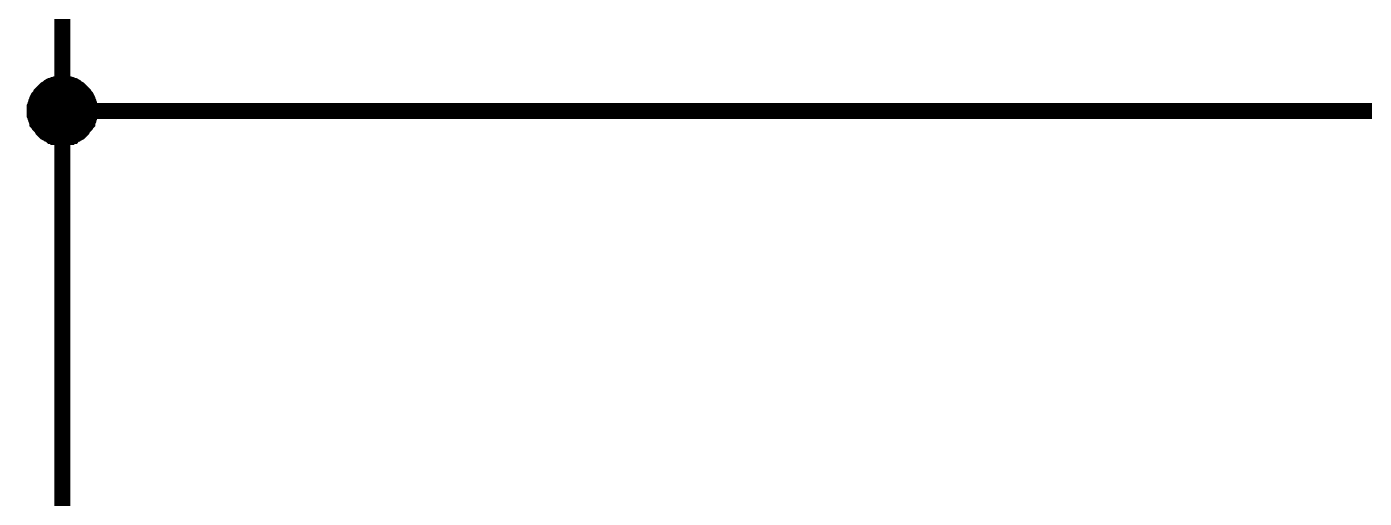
# Model space of a CAD drawing. Extents: x 260 to 1101, y 70 to 664.
# Drawn here: x 560.95 to 585.84, y 482.08 to 490.85 of the extents above; entities that cross this region are included whole.
import ezdxf

# ---------------------------------------------------------------- set-up
doc = ezdxf.new("R2010")
doc.units = 0
doc.header["$MEASUREMENT"] = 0
doc.layers.add('Sheet', color=255, linetype='CONTINUOUS')

msp = doc.modelspace()

# ---------------------------------------------------------------- linework, layer by layer
at = {"layer": 'Sheet'}
for points, const_width in [([(561.612, 489.284), (561.612, 496.787)], 0.3), ([(561.099, 489.284), (561.099, 489.315), (561.099, 489.331), (561.099, 489.362), (561.115, 489.393), (561.115, 489.408), (561.131, 489.439), (561.131, 489.455), (561.146, 489.486), (561.146, 489.501), (561.162, 489.533), (561.177, 489.548), (561.193, 489.564), (561.208, 489.595), (561.224, 489.61), (561.239, 489.626), (561.255, 489.641), (561.27, 489.657), (561.286, 489.672), (561.301, 489.688), (561.332, 489.703), (561.348, 489.719), (561.363, 489.734), (561.394, 489.75), (561.41, 489.75), (561.441, 489.766), (561.457, 489.766), (561.488, 489.781), (561.503, 489.781), (561.534, 489.797), (561.565, 489.797), (561.581, 489.797), (561.612, 489.797)], 0.3), ([(561.099, 489.284), (561.099, 489.315), (561.099, 489.331), (561.099, 489.362), (561.115, 489.393), (561.115, 489.408), (561.131, 489.439), (561.131, 489.455), (561.146, 489.486), (561.146, 489.501), (561.162, 489.533), (561.177, 489.548), (561.193, 489.564), (561.208, 489.595), (561.224, 489.61), (561.239, 489.626), (561.255, 489.641), (561.27, 489.657), (561.286, 489.672), (561.301, 489.688), (561.332, 489.703), (561.348, 489.719), (561.363, 489.734), (561.394, 489.75), (561.41, 489.75), (561.441, 489.766), (561.457, 489.766), (561.488, 489.781), (561.503, 489.781), (561.534, 489.797), (561.565, 489.797), (561.581, 489.797), (561.612, 489.797)], 0.3), ([(561.099, 489.284), (561.099, 489.315), (561.099, 489.331), (561.099, 489.362), (561.115, 489.393), (561.115, 489.408), (561.131, 489.439), (561.131, 489.455), (561.146, 489.486), (561.146, 489.501), (561.162, 489.533), (561.177, 489.548), (561.193, 489.564), (561.208, 489.595), (561.224, 489.61), (561.239, 489.626), (561.255, 489.641), (561.27, 489.657), (561.286, 489.672), (561.301, 489.688), (561.332, 489.703), (561.348, 489.719), (561.363, 489.734), (561.394, 489.75), (561.41, 489.75), (561.441, 489.766), (561.457, 489.766), (561.488, 489.781), (561.503, 489.781), (561.534, 489.797), (561.565, 489.797), (561.581, 489.797), (561.612, 489.797)], 0.3), ([(561.099, 489.284), (561.099, 489.315), (561.099, 489.331), (561.099, 489.362), (561.115, 489.393), (561.115, 489.408), (561.131, 489.439), (561.131, 489.455), (561.146, 489.486), (561.146, 489.501), (561.162, 489.533), (561.177, 489.548), (561.193, 489.564), (561.208, 489.595), (561.224, 489.61), (561.239, 489.626), (561.255, 489.641), (561.27, 489.657), (561.286, 489.672), (561.301, 489.688), (561.332, 489.703), (561.348, 489.719), (561.363, 489.734), (561.394, 489.75), (561.41, 489.75), (561.441, 489.766), (561.457, 489.766), (561.488, 489.781), (561.503, 489.781), (561.534, 489.797), (561.565, 489.797), (561.581, 489.797), (561.612, 489.797)], 0.3), ([(561.099, 489.284), (561.099, 489.315), (561.099, 489.331), (561.099, 489.362), (561.115, 489.393), (561.115, 489.408), (561.131, 489.439), (561.131, 489.455), (561.146, 489.486), (561.146, 489.501), (561.162, 489.533), (561.177, 489.548), (561.193, 489.564), (561.208, 489.595), (561.224, 489.61), (561.239, 489.626), (561.255, 489.641), (561.27, 489.657), (561.286, 489.672), (561.301, 489.688), (561.332, 489.703), (561.348, 489.719), (561.363, 489.734), (561.394, 489.75), (561.41, 489.75), (561.441, 489.766), (561.457, 489.766), (561.488, 489.781), (561.503, 489.781), (561.534, 489.797), (561.565, 489.797), (561.581, 489.797), (561.612, 489.797)], 0.3), ([(561.099, 489.284), (561.099, 489.315), (561.099, 489.331), (561.099, 489.362), (561.115, 489.393), (561.115, 489.408), (561.131, 489.439), (561.131, 489.455), (561.146, 489.486), (561.146, 489.501), (561.162, 489.533), (561.177, 489.548), (561.193, 489.564), (561.208, 489.595), (561.224, 489.61), (561.239, 489.626), (561.255, 489.641), (561.27, 489.657), (561.286, 489.672), (561.301, 489.688), (561.332, 489.703), (561.348, 489.719), (561.363, 489.734), (561.394, 489.75), (561.41, 489.75), (561.441, 489.766), (561.457, 489.766), (561.488, 489.781), (561.503, 489.781), (561.534, 489.797), (561.565, 489.797), (561.581, 489.797), (561.612, 489.797)], 0.3), ([(561.099, 489.284), (561.099, 489.315), (561.099, 489.331), (561.099, 489.362), (561.115, 489.393), (561.115, 489.408), (561.131, 489.439), (561.131, 489.455), (561.146, 489.486), (561.146, 489.501), (561.162, 489.533), (561.177, 489.548), (561.193, 489.564), (561.208, 489.595), (561.224, 489.61), (561.239, 489.626), (561.255, 489.641), (561.27, 489.657), (561.286, 489.672), (561.301, 489.688), (561.332, 489.703), (561.348, 489.719), (561.363, 489.734), (561.394, 489.75), (561.41, 489.75), (561.441, 489.766), (561.457, 489.766), (561.488, 489.781), (561.503, 489.781), (561.534, 489.797), (561.565, 489.797), (561.581, 489.797), (561.612, 489.797)], 0.0991), ([(561.099, 489.284), (561.099, 489.315), (561.099, 489.331), (561.099, 489.362), (561.115, 489.393), (561.115, 489.408), (561.131, 489.439), (561.131, 489.455), (561.146, 489.486), (561.146, 489.501), (561.162, 489.533), (561.177, 489.548), (561.193, 489.564), (561.208, 489.595), (561.224, 489.61), (561.239, 489.626), (561.255, 489.641), (561.27, 489.657), (561.286, 489.672), (561.301, 489.688), (561.332, 489.703), (561.348, 489.719), (561.363, 489.734), (561.394, 489.75), (561.41, 489.75), (561.441, 489.766), (561.457, 489.766), (561.488, 489.781), (561.503, 489.781), (561.534, 489.797), (561.565, 489.797), (561.581, 489.797), (561.612, 489.797)], 0.0991), ([(561.099, 489.284), (561.099, 489.315), (561.099, 489.331), (561.099, 489.362), (561.115, 489.393), (561.115, 489.408), (561.131, 489.439), (561.131, 489.455), (561.146, 489.486), (561.146, 489.501), (561.162, 489.533), (561.177, 489.548), (561.193, 489.564), (561.208, 489.595), (561.224, 489.61), (561.239, 489.626), (561.255, 489.641), (561.27, 489.657), (561.286, 489.672), (561.301, 489.688), (561.332, 489.703), (561.348, 489.719), (561.363, 489.734), (561.394, 489.75), (561.41, 489.75), (561.441, 489.766), (561.457, 489.766), (561.488, 489.781), (561.503, 489.781), (561.534, 489.797), (561.565, 489.797), (561.581, 489.797), (561.612, 489.797)], 0.0991), ([(561.099, 489.284), (561.099, 489.315), (561.099, 489.331), (561.099, 489.362), (561.115, 489.393), (561.115, 489.408), (561.131, 489.439), (561.131, 489.455), (561.146, 489.486), (561.146, 489.501), (561.162, 489.533), (561.177, 489.548), (561.193, 489.564), (561.208, 489.595), (561.224, 489.61), (561.239, 489.626), (561.255, 489.641), (561.27, 489.657), (561.286, 489.672), (561.301, 489.688), (561.332, 489.703), (561.348, 489.719), (561.363, 489.734), (561.394, 489.75), (561.41, 489.75), (561.441, 489.766), (561.457, 489.766), (561.488, 489.781), (561.503, 489.781), (561.534, 489.797), (561.565, 489.797), (561.581, 489.797), (561.612, 489.797)], 0.0991), ([(561.099, 489.284), (561.099, 489.315), (561.099, 489.331), (561.099, 489.362), (561.115, 489.393), (561.115, 489.408), (561.131, 489.439), (561.131, 489.455), (561.146, 489.486), (561.146, 489.501), (561.162, 489.533), (561.177, 489.548), (561.193, 489.564), (561.208, 489.595), (561.224, 489.61), (561.239, 489.626), (561.255, 489.641), (561.27, 489.657), (561.286, 489.672), (561.301, 489.688), (561.332, 489.703), (561.348, 489.719), (561.363, 489.734), (561.394, 489.75), (561.41, 489.75), (561.441, 489.766), (561.457, 489.766), (561.488, 489.781), (561.503, 489.781), (561.534, 489.797), (561.565, 489.797), (561.581, 489.797), (561.612, 489.797)], 0.0991), ([(561.099, 489.284), (561.099, 489.315), (561.099, 489.331), (561.099, 489.362), (561.115, 489.393), (561.115, 489.408), (561.131, 489.439), (561.131, 489.455), (561.146, 489.486), (561.146, 489.501), (561.162, 489.533), (561.177, 489.548), (561.193, 489.564), (561.208, 489.595), (561.224, 489.61), (561.239, 489.626), (561.255, 489.641), (561.27, 489.657), (561.286, 489.672), (561.301, 489.688), (561.332, 489.703), (561.348, 489.719), (561.363, 489.734), (561.394, 489.75), (561.41, 489.75), (561.441, 489.766), (561.457, 489.766), (561.488, 489.781), (561.503, 489.781), (561.534, 489.797), (561.565, 489.797), (561.581, 489.797), (561.612, 489.797)], 0.0991), ([(561.612, 489.797), (561.612, 489.797)], 0.3), ([(561.612, 489.797), (561.643, 489.797), (561.658, 489.797), (561.69, 489.797), (561.721, 489.781), (561.736, 489.781), (561.767, 489.766), (561.783, 489.766), (561.814, 489.75), (561.829, 489.75), (561.86, 489.734), (561.876, 489.719), (561.891, 489.703), (561.922, 489.688), (561.938, 489.672), (561.954, 489.657), (561.969, 489.641), (561.985, 489.626), (562, 489.61), (562.016, 489.595), (562.031, 489.564), (562.047, 489.548), (562.062, 489.533), (562.078, 489.501), (562.078, 489.486), (562.093, 489.455), (562.093, 489.439), (562.109, 489.408), (562.109, 489.393), (562.124, 489.362), (562.124, 489.331), (562.124, 489.315), (562.124, 489.284)], 0.3), ([(561.612, 489.797), (561.612, 489.797)], 0.3), ([(561.612, 489.797), (561.643, 489.797), (561.658, 489.797), (561.69, 489.797), (561.721, 489.781), (561.736, 489.781), (561.767, 489.766), (561.783, 489.766), (561.814, 489.75), (561.829, 489.75), (561.86, 489.734), (561.876, 489.719), (561.891, 489.703), (561.922, 489.688), (561.938, 489.672), (561.954, 489.657), (561.969, 489.641), (561.985, 489.626), (562, 489.61), (562.016, 489.595), (562.031, 489.564), (562.047, 489.548), (562.062, 489.533), (562.078, 489.501), (562.078, 489.486), (562.093, 489.455), (562.093, 489.439), (562.109, 489.408), (562.109, 489.393), (562.124, 489.362), (562.124, 489.331), (562.124, 489.315), (562.124, 489.284)], 0.3), ([(561.612, 489.797), (561.612, 489.797)], 0.3), ([(561.612, 489.797), (561.643, 489.797), (561.658, 489.797), (561.69, 489.797), (561.721, 489.781), (561.736, 489.781), (561.767, 489.766), (561.783, 489.766), (561.814, 489.75), (561.829, 489.75), (561.86, 489.734), (561.876, 489.719), (561.891, 489.703), (561.922, 489.688), (561.938, 489.672), (561.954, 489.657), (561.969, 489.641), (561.985, 489.626), (562, 489.61), (562.016, 489.595), (562.031, 489.564), (562.047, 489.548), (562.062, 489.533), (562.078, 489.501), (562.078, 489.486), (562.093, 489.455), (562.093, 489.439), (562.109, 489.408), (562.109, 489.393), (562.124, 489.362), (562.124, 489.331), (562.124, 489.315), (562.124, 489.284)], 0.3), ([(561.612, 489.797), (561.612, 489.797)], 0.3), ([(561.612, 489.797), (561.643, 489.797), (561.658, 489.797), (561.69, 489.797), (561.721, 489.781), (561.736, 489.781), (561.767, 489.766), (561.783, 489.766), (561.814, 489.75), (561.829, 489.75), (561.86, 489.734), (561.876, 489.719), (561.891, 489.703), (561.922, 489.688), (561.938, 489.672), (561.954, 489.657), (561.969, 489.641), (561.985, 489.626), (562, 489.61), (562.016, 489.595), (562.031, 489.564), (562.047, 489.548), (562.062, 489.533), (562.078, 489.501), (562.078, 489.486), (562.093, 489.455), (562.093, 489.439), (562.109, 489.408), (562.109, 489.393), (562.124, 489.362), (562.124, 489.331), (562.124, 489.315), (562.124, 489.284)], 0.3), ([(561.612, 489.797), (561.612, 489.797)], 0.3), ([(561.612, 489.797), (561.643, 489.797), (561.658, 489.797), (561.69, 489.797), (561.721, 489.781), (561.736, 489.781), (561.767, 489.766), (561.783, 489.766), (561.814, 489.75), (561.829, 489.75), (561.86, 489.734), (561.876, 489.719), (561.891, 489.703), (561.922, 489.688), (561.938, 489.672), (561.954, 489.657), (561.969, 489.641), (561.985, 489.626), (562, 489.61), (562.016, 489.595), (562.031, 489.564), (562.047, 489.548), (562.062, 489.533), (562.078, 489.501), (562.078, 489.486), (562.093, 489.455), (562.093, 489.439), (562.109, 489.408), (562.109, 489.393), (562.124, 489.362), (562.124, 489.331), (562.124, 489.315), (562.124, 489.284)], 0.3), ([(561.612, 489.797), (561.612, 489.797)], 0.3), ([(561.612, 489.797), (561.643, 489.797), (561.658, 489.797), (561.69, 489.797), (561.721, 489.781), (561.736, 489.781), (561.767, 489.766), (561.783, 489.766), (561.814, 489.75), (561.829, 489.75), (561.86, 489.734), (561.876, 489.719), (561.891, 489.703), (561.922, 489.688), (561.938, 489.672), (561.954, 489.657), (561.969, 489.641), (561.985, 489.626), (562, 489.61), (562.016, 489.595), (562.031, 489.564), (562.047, 489.548), (562.062, 489.533), (562.078, 489.501), (562.078, 489.486), (562.093, 489.455), (562.093, 489.439), (562.109, 489.408), (562.109, 489.393), (562.124, 489.362), (562.124, 489.331), (562.124, 489.315), (562.124, 489.284)], 0.3), ([(561.612, 489.797), (561.612, 489.797)], 0.0991), ([(561.612, 489.797), (561.643, 489.797), (561.658, 489.797), (561.69, 489.797), (561.721, 489.781), (561.736, 489.781), (561.767, 489.766), (561.783, 489.766), (561.814, 489.75), (561.829, 489.75), (561.86, 489.734), (561.876, 489.719), (561.891, 489.703), (561.922, 489.688), (561.938, 489.672), (561.954, 489.657), (561.969, 489.641), (561.985, 489.626), (562, 489.61), (562.016, 489.595), (562.031, 489.564), (562.047, 489.548), (562.062, 489.533), (562.078, 489.501), (562.078, 489.486), (562.093, 489.455), (562.093, 489.439), (562.109, 489.408), (562.109, 489.393), (562.124, 489.362), (562.124, 489.331), (562.124, 489.315), (562.124, 489.284)], 0.0991), ([(561.612, 489.797), (561.612, 489.797)], 0.0991), ([(561.612, 489.797), (561.643, 489.797), (561.658, 489.797), (561.69, 489.797), (561.721, 489.781), (561.736, 489.781), (561.767, 489.766), (561.783, 489.766), (561.814, 489.75), (561.829, 489.75), (561.86, 489.734), (561.876, 489.719), (561.891, 489.703), (561.922, 489.688), (561.938, 489.672), (561.954, 489.657), (561.969, 489.641), (561.985, 489.626), (562, 489.61), (562.016, 489.595), (562.031, 489.564), (562.047, 489.548), (562.062, 489.533), (562.078, 489.501), (562.078, 489.486), (562.093, 489.455), (562.093, 489.439), (562.109, 489.408), (562.109, 489.393), (562.124, 489.362), (562.124, 489.331), (562.124, 489.315), (562.124, 489.284)], 0.0991), ([(561.612, 489.797), (561.612, 489.797)], 0.0991), ([(561.612, 489.797), (561.643, 489.797), (561.658, 489.797), (561.69, 489.797), (561.721, 489.781), (561.736, 489.781), (561.767, 489.766), (561.783, 489.766), (561.814, 489.75), (561.829, 489.75), (561.86, 489.734), (561.876, 489.719), (561.891, 489.703), (561.922, 489.688), (561.938, 489.672), (561.954, 489.657), (561.969, 489.641), (561.985, 489.626), (562, 489.61), (562.016, 489.595), (562.031, 489.564), (562.047, 489.548), (562.062, 489.533), (562.078, 489.501), (562.078, 489.486), (562.093, 489.455), (562.093, 489.439), (562.109, 489.408), (562.109, 489.393), (562.124, 489.362), (562.124, 489.331), (562.124, 489.315), (562.124, 489.284)], 0.0991), ([(561.612, 489.797), (561.612, 489.797)], 0.0991), ([(561.612, 489.797), (561.643, 489.797), (561.658, 489.797), (561.69, 489.797), (561.721, 489.781), (561.736, 489.781), (561.767, 489.766), (561.783, 489.766), (561.814, 489.75), (561.829, 489.75), (561.86, 489.734), (561.876, 489.719), (561.891, 489.703), (561.922, 489.688), (561.938, 489.672), (561.954, 489.657), (561.969, 489.641), (561.985, 489.626), (562, 489.61), (562.016, 489.595), (562.031, 489.564), (562.047, 489.548), (562.062, 489.533), (562.078, 489.501), (562.078, 489.486), (562.093, 489.455), (562.093, 489.439), (562.109, 489.408), (562.109, 489.393), (562.124, 489.362), (562.124, 489.331), (562.124, 489.315), (562.124, 489.284)], 0.0991), ([(561.612, 489.797), (561.612, 489.797)], 0.0991), ([(561.612, 489.797), (561.643, 489.797), (561.658, 489.797), (561.69, 489.797), (561.721, 489.781), (561.736, 489.781), (561.767, 489.766), (561.783, 489.766), (561.814, 489.75), (561.829, 489.75), (561.86, 489.734), (561.876, 489.719), (561.891, 489.703), (561.922, 489.688), (561.938, 489.672), (561.954, 489.657), (561.969, 489.641), (561.985, 489.626), (562, 489.61), (562.016, 489.595), (562.031, 489.564), (562.047, 489.548), (562.062, 489.533), (562.078, 489.501), (562.078, 489.486), (562.093, 489.455), (562.093, 489.439), (562.109, 489.408), (562.109, 489.393), (562.124, 489.362), (562.124, 489.331), (562.124, 489.315), (562.124, 489.284)], 0.0991), ([(561.612, 489.797), (561.612, 489.797)], 0.0991), ([(561.612, 489.797), (561.643, 489.797), (561.658, 489.797), (561.69, 489.797), (561.721, 489.781), (561.736, 489.781), (561.767, 489.766), (561.783, 489.766), (561.814, 489.75), (561.829, 489.75), (561.86, 489.734), (561.876, 489.719), (561.891, 489.703), (561.922, 489.688), (561.938, 489.672), (561.954, 489.657), (561.969, 489.641), (561.985, 489.626), (562, 489.61), (562.016, 489.595), (562.031, 489.564), (562.047, 489.548), (562.062, 489.533), (562.078, 489.501), (562.078, 489.486), (562.093, 489.455), (562.093, 489.439), (562.109, 489.408), (562.109, 489.393), (562.124, 489.362), (562.124, 489.331), (562.124, 489.315), (562.124, 489.284)], 0.0991), ([(561.612, 488.787), (561.581, 488.787), (561.565, 488.787), (561.534, 488.787), (561.503, 488.802), (561.488, 488.802), (561.457, 488.802), (561.441, 488.818), (561.41, 488.818), (561.394, 488.834), (561.363, 488.849), (561.348, 488.865), (561.332, 488.865), (561.301, 488.88), (561.286, 488.896), (561.27, 488.911), (561.255, 488.927), (561.239, 488.942), (561.224, 488.973), (561.208, 488.989), (561.193, 489.004), (561.177, 489.02), (561.162, 489.051), (561.146, 489.067), (561.146, 489.082), (561.131, 489.113), (561.131, 489.129), (561.115, 489.16), (561.115, 489.175), (561.099, 489.206), (561.099, 489.237), (561.099, 489.253), (561.099, 489.284)], 0.3), ([(561.099, 489.284), (561.099, 489.284)], 0.3), ([(561.612, 488.787), (561.581, 488.787), (561.565, 488.787), (561.534, 488.787), (561.503, 488.802), (561.488, 488.802), (561.457, 488.802), (561.441, 488.818), (561.41, 488.818), (561.394, 488.834), (561.363, 488.849), (561.348, 488.865), (561.332, 488.865), (561.301, 488.88), (561.286, 488.896), (561.27, 488.911), (561.255, 488.927), (561.239, 488.942), (561.224, 488.973), (561.208, 488.989), (561.193, 489.004), (561.177, 489.02), (561.162, 489.051), (561.146, 489.067), (561.146, 489.082), (561.131, 489.113), (561.131, 489.129), (561.115, 489.16), (561.115, 489.175), (561.099, 489.206), (561.099, 489.237), (561.099, 489.253), (561.099, 489.284)], 0.3), ([(561.099, 489.284), (561.099, 489.284)], 0.3), ([(561.612, 488.787), (561.581, 488.787), (561.565, 488.787), (561.534, 488.787), (561.503, 488.802), (561.488, 488.802), (561.457, 488.802), (561.441, 488.818), (561.41, 488.818), (561.394, 488.834), (561.363, 488.849), (561.348, 488.865), (561.332, 488.865), (561.301, 488.88), (561.286, 488.896), (561.27, 488.911), (561.255, 488.927), (561.239, 488.942), (561.224, 488.973), (561.208, 488.989), (561.193, 489.004), (561.177, 489.02), (561.162, 489.051), (561.146, 489.067), (561.146, 489.082), (561.131, 489.113), (561.131, 489.129), (561.115, 489.16), (561.115, 489.175), (561.099, 489.206), (561.099, 489.237), (561.099, 489.253), (561.099, 489.284)], 0.3), ([(561.099, 489.284), (561.099, 489.284)], 0.3), ([(561.612, 488.787), (561.581, 488.787), (561.565, 488.787), (561.534, 488.787), (561.503, 488.802), (561.488, 488.802), (561.457, 488.802), (561.441, 488.818), (561.41, 488.818), (561.394, 488.834), (561.363, 488.849), (561.348, 488.865), (561.332, 488.865), (561.301, 488.88), (561.286, 488.896), (561.27, 488.911), (561.255, 488.927), (561.239, 488.942), (561.224, 488.973), (561.208, 488.989), (561.193, 489.004), (561.177, 489.02), (561.162, 489.051), (561.146, 489.067), (561.146, 489.082), (561.131, 489.113), (561.131, 489.129), (561.115, 489.16), (561.115, 489.175), (561.099, 489.206), (561.099, 489.237), (561.099, 489.253), (561.099, 489.284)], 0.3), ([(561.099, 489.284), (561.099, 489.284)], 0.3), ([(561.612, 488.787), (561.581, 488.787), (561.565, 488.787), (561.534, 488.787), (561.503, 488.802), (561.488, 488.802), (561.457, 488.802), (561.441, 488.818), (561.41, 488.818), (561.394, 488.834), (561.363, 488.849), (561.348, 488.865), (561.332, 488.865), (561.301, 488.88), (561.286, 488.896), (561.27, 488.911), (561.255, 488.927), (561.239, 488.942), (561.224, 488.973), (561.208, 488.989), (561.193, 489.004), (561.177, 489.02), (561.162, 489.051), (561.146, 489.067), (561.146, 489.082), (561.131, 489.113), (561.131, 489.129), (561.115, 489.16), (561.115, 489.175), (561.099, 489.206), (561.099, 489.237), (561.099, 489.253), (561.099, 489.284)], 0.3), ([(561.099, 489.284), (561.099, 489.284)], 0.3), ([(561.612, 488.787), (561.581, 488.787), (561.565, 488.787), (561.534, 488.787), (561.503, 488.802), (561.488, 488.802), (561.457, 488.802), (561.441, 488.818), (561.41, 488.818), (561.394, 488.834), (561.363, 488.849), (561.348, 488.865), (561.332, 488.865), (561.301, 488.88), (561.286, 488.896), (561.27, 488.911), (561.255, 488.927), (561.239, 488.942), (561.224, 488.973), (561.208, 488.989), (561.193, 489.004), (561.177, 489.02), (561.162, 489.051), (561.146, 489.067), (561.146, 489.082), (561.131, 489.113), (561.131, 489.129), (561.115, 489.16), (561.115, 489.175), (561.099, 489.206), (561.099, 489.237), (561.099, 489.253), (561.099, 489.284)], 0.3), ([(561.099, 489.284), (561.099, 489.284)], 0.3), ([(619.097, 426.793), (619.097, 426.793), (624.097, 426.793), (624.097, 489.284), (561.612, 489.284)], 0.3), ([(562.124, 489.284), (562.124, 489.253), (562.124, 489.237), (562.124, 489.206), (562.109, 489.175), (562.109, 489.16), (562.093, 489.129), (562.093, 489.113), (562.078, 489.082), (562.078, 489.067), (562.062, 489.051), (562.047, 489.02), (562.031, 489.004), (562.016, 488.989), (562, 488.973), (561.985, 488.942), (561.969, 488.927), (561.954, 488.911), (561.938, 488.896), (561.922, 488.88), (561.891, 488.865), (561.876, 488.865), (561.86, 488.849), (561.829, 488.834), (561.814, 488.818), (561.783, 488.818), (561.767, 488.802), (561.736, 488.802), (561.721, 488.802), (561.69, 488.787), (561.658, 488.787), (561.643, 488.787), (561.612, 488.787)], 0.3), ([(562.124, 489.284), (562.124, 489.253), (562.124, 489.237), (562.124, 489.206), (562.109, 489.175), (562.109, 489.16), (562.093, 489.129), (562.093, 489.113), (562.078, 489.082), (562.078, 489.067), (562.062, 489.051), (562.047, 489.02), (562.031, 489.004), (562.016, 488.989), (562, 488.973), (561.985, 488.942), (561.969, 488.927), (561.954, 488.911), (561.938, 488.896), (561.922, 488.88), (561.891, 488.865), (561.876, 488.865), (561.86, 488.849), (561.829, 488.834), (561.814, 488.818), (561.783, 488.818), (561.767, 488.802), (561.736, 488.802), (561.721, 488.802), (561.69, 488.787), (561.658, 488.787), (561.643, 488.787), (561.612, 488.787)], 0.3), ([(561.612, 489.284), (561.612, 471.793), (561.612, 411.788), (569.112, 411.788), (569.112, 411.788)], 0.3), ([(562.124, 489.284), (562.124, 489.253), (562.124, 489.237), (562.124, 489.206), (562.109, 489.175), (562.109, 489.16), (562.093, 489.129), (562.093, 489.113), (562.078, 489.082), (562.078, 489.067), (562.062, 489.051), (562.047, 489.02), (562.031, 489.004), (562.016, 488.989), (562, 488.973), (561.985, 488.942), (561.969, 488.927), (561.954, 488.911), (561.938, 488.896), (561.922, 488.88), (561.891, 488.865), (561.876, 488.865), (561.86, 488.849), (561.829, 488.834), (561.814, 488.818), (561.783, 488.818), (561.767, 488.802), (561.736, 488.802), (561.721, 488.802), (561.69, 488.787), (561.658, 488.787), (561.643, 488.787), (561.612, 488.787)], 0.3), ([(562.124, 489.284), (562.124, 489.253), (562.124, 489.237), (562.124, 489.206), (562.109, 489.175), (562.109, 489.16), (562.093, 489.129), (562.093, 489.113), (562.078, 489.082), (562.078, 489.067), (562.062, 489.051), (562.047, 489.02), (562.031, 489.004), (562.016, 488.989), (562, 488.973), (561.985, 488.942), (561.969, 488.927), (561.954, 488.911), (561.938, 488.896), (561.922, 488.88), (561.891, 488.865), (561.876, 488.865), (561.86, 488.849), (561.829, 488.834), (561.814, 488.818), (561.783, 488.818), (561.767, 488.802), (561.736, 488.802), (561.721, 488.802), (561.69, 488.787), (561.658, 488.787), (561.643, 488.787), (561.612, 488.787)], 0.3), ([(562.124, 489.284), (562.124, 489.253), (562.124, 489.237), (562.124, 489.206), (562.109, 489.175), (562.109, 489.16), (562.093, 489.129), (562.093, 489.113), (562.078, 489.082), (562.078, 489.067), (562.062, 489.051), (562.047, 489.02), (562.031, 489.004), (562.016, 488.989), (562, 488.973), (561.985, 488.942), (561.969, 488.927), (561.954, 488.911), (561.938, 488.896), (561.922, 488.88), (561.891, 488.865), (561.876, 488.865), (561.86, 488.849), (561.829, 488.834), (561.814, 488.818), (561.783, 488.818), (561.767, 488.802), (561.736, 488.802), (561.721, 488.802), (561.69, 488.787), (561.658, 488.787), (561.643, 488.787), (561.612, 488.787)], 0.3), ([(562.124, 489.284), (562.124, 489.253), (562.124, 489.237), (562.124, 489.206), (562.109, 489.175), (562.109, 489.16), (562.093, 489.129), (562.093, 489.113), (562.078, 489.082), (562.078, 489.067), (562.062, 489.051), (562.047, 489.02), (562.031, 489.004), (562.016, 488.989), (562, 488.973), (561.985, 488.942), (561.969, 488.927), (561.954, 488.911), (561.938, 488.896), (561.922, 488.88), (561.891, 488.865), (561.876, 488.865), (561.86, 488.849), (561.829, 488.834), (561.814, 488.818), (561.783, 488.818), (561.767, 488.802), (561.736, 488.802), (561.721, 488.802), (561.69, 488.787), (561.658, 488.787), (561.643, 488.787), (561.612, 488.787)], 0.3), ([(562.124, 489.284), (562.124, 489.284), (562.124, 489.284), (562.124, 489.284), (562.124, 489.284), (562.124, 489.284), (562.124, 489.284), (562.124, 489.284), (562.124, 489.284), (562.124, 489.284), (562.124, 489.284), (562.124, 489.284), (562.124, 489.284), (562.124, 489.284), (562.124, 489.284), (562.124, 489.284), (562.124, 489.284), (562.124, 489.284), (562.124, 489.284), (562.124, 489.284), (562.124, 489.284), (562.124, 489.284), (562.124, 489.284), (562.124, 489.284), (562.124, 489.284), (562.124, 489.284), (562.124, 489.284), (562.124, 489.284), (562.124, 489.284), (562.124, 489.284), (562.124, 489.284), (562.124, 489.284), (562.124, 489.284)], 0.3), ([(562.124, 489.284), (562.124, 489.284)], 0.3), ([(562.124, 489.284), (562.124, 489.284), (562.124, 489.284), (562.124, 489.284), (562.124, 489.284), (562.124, 489.284), (562.124, 489.284), (562.124, 489.284), (562.124, 489.284), (562.124, 489.284), (562.124, 489.284), (562.124, 489.284), (562.124, 489.284), (562.124, 489.284), (562.124, 489.284), (562.124, 489.284), (562.124, 489.284), (562.124, 489.284), (562.124, 489.284), (562.124, 489.284), (562.124, 489.284), (562.124, 489.284), (562.124, 489.284), (562.124, 489.284), (562.124, 489.284), (562.124, 489.284), (562.124, 489.284), (562.124, 489.284), (562.124, 489.284), (562.124, 489.284), (562.124, 489.284), (562.124, 489.284), (562.124, 489.284)], 0.3), ([(562.124, 489.284), (562.124, 489.284)], 0.3), ([(562.124, 489.284), (562.124, 489.284), (562.124, 489.284), (562.124, 489.284), (562.124, 489.284), (562.124, 489.284), (562.124, 489.284), (562.124, 489.284), (562.124, 489.284), (562.124, 489.284), (562.124, 489.284), (562.124, 489.284), (562.124, 489.284), (562.124, 489.284), (562.124, 489.284), (562.124, 489.284), (562.124, 489.284), (562.124, 489.284), (562.124, 489.284), (562.124, 489.284), (562.124, 489.284), (562.124, 489.284), (562.124, 489.284), (562.124, 489.284), (562.124, 489.284), (562.124, 489.284), (562.124, 489.284), (562.124, 489.284), (562.124, 489.284), (562.124, 489.284), (562.124, 489.284), (562.124, 489.284), (562.124, 489.284)], 0.3), ([(562.124, 489.284), (562.124, 489.284)], 0.3), ([(562.124, 489.284), (562.124, 489.284), (562.124, 489.284), (562.124, 489.284), (562.124, 489.284), (562.124, 489.284), (562.124, 489.284), (562.124, 489.284), (562.124, 489.284), (562.124, 489.284), (562.124, 489.284), (562.124, 489.284), (562.124, 489.284), (562.124, 489.284), (562.124, 489.284), (562.124, 489.284), (562.124, 489.284), (562.124, 489.284), (562.124, 489.284), (562.124, 489.284), (562.124, 489.284), (562.124, 489.284), (562.124, 489.284), (562.124, 489.284), (562.124, 489.284), (562.124, 489.284), (562.124, 489.284), (562.124, 489.284), (562.124, 489.284), (562.124, 489.284), (562.124, 489.284), (562.124, 489.284), (562.124, 489.284)], 0.3), ([(562.124, 489.284), (562.124, 489.284)], 0.3), ([(562.124, 489.284), (562.124, 489.284), (562.124, 489.284), (562.124, 489.284), (562.124, 489.284), (562.124, 489.284), (562.124, 489.284), (562.124, 489.284), (562.124, 489.284), (562.124, 489.284), (562.124, 489.284), (562.124, 489.284), (562.124, 489.284), (562.124, 489.284), (562.124, 489.284), (562.124, 489.284), (562.124, 489.284), (562.124, 489.284), (562.124, 489.284), (562.124, 489.284), (562.124, 489.284), (562.124, 489.284), (562.124, 489.284), (562.124, 489.284), (562.124, 489.284), (562.124, 489.284), (562.124, 489.284), (562.124, 489.284), (562.124, 489.284), (562.124, 489.284), (562.124, 489.284), (562.124, 489.284), (562.124, 489.284)], 0.3), ([(562.124, 489.284), (562.124, 489.284)], 0.3), ([(562.124, 489.284), (562.124, 489.284), (562.124, 489.284), (562.124, 489.284), (562.124, 489.284), (562.124, 489.284), (562.124, 489.284), (562.124, 489.284), (562.124, 489.284), (562.124, 489.284), (562.124, 489.284), (562.124, 489.284), (562.124, 489.284), (562.124, 489.284), (562.124, 489.284), (562.124, 489.284), (562.124, 489.284), (562.124, 489.284), (562.124, 489.284), (562.124, 489.284), (562.124, 489.284), (562.124, 489.284), (562.124, 489.284), (562.124, 489.284), (562.124, 489.284), (562.124, 489.284), (562.124, 489.284), (562.124, 489.284), (562.124, 489.284), (562.124, 489.284), (562.124, 489.284), (562.124, 489.284), (562.124, 489.284)], 0.3), ([(562.124, 489.284), (562.124, 489.284)], 0.3), ([(561.612, 488.787), (561.581, 488.787), (561.565, 488.787), (561.534, 488.787), (561.503, 488.802), (561.488, 488.802), (561.457, 488.802), (561.441, 488.818), (561.41, 488.818), (561.394, 488.834), (561.363, 488.849), (561.348, 488.865), (561.332, 488.865), (561.301, 488.88), (561.286, 488.896), (561.27, 488.911), (561.255, 488.927), (561.239, 488.942), (561.224, 488.973), (561.208, 488.989), (561.193, 489.004), (561.177, 489.02), (561.162, 489.051), (561.146, 489.067), (561.146, 489.082), (561.131, 489.113), (561.131, 489.129), (561.115, 489.16), (561.115, 489.175), (561.099, 489.206), (561.099, 489.237), (561.099, 489.253), (561.099, 489.284)], 0.0991), ([(561.099, 489.284), (561.099, 489.284)], 0.0991), ([(561.612, 488.787), (561.581, 488.787), (561.565, 488.787), (561.534, 488.787), (561.503, 488.802), (561.488, 488.802), (561.457, 488.802), (561.441, 488.818), (561.41, 488.818), (561.394, 488.834), (561.363, 488.849), (561.348, 488.865), (561.332, 488.865), (561.301, 488.88), (561.286, 488.896), (561.27, 488.911), (561.255, 488.927), (561.239, 488.942), (561.224, 488.973), (561.208, 488.989), (561.193, 489.004), (561.177, 489.02), (561.162, 489.051), (561.146, 489.067), (561.146, 489.082), (561.131, 489.113), (561.131, 489.129), (561.115, 489.16), (561.115, 489.175), (561.099, 489.206), (561.099, 489.237), (561.099, 489.253), (561.099, 489.284)], 0.0991), ([(561.099, 489.284), (561.099, 489.284)], 0.0991), ([(561.612, 488.787), (561.581, 488.787), (561.565, 488.787), (561.534, 488.787), (561.503, 488.802), (561.488, 488.802), (561.457, 488.802), (561.441, 488.818), (561.41, 488.818), (561.394, 488.834), (561.363, 488.849), (561.348, 488.865), (561.332, 488.865), (561.301, 488.88), (561.286, 488.896), (561.27, 488.911), (561.255, 488.927), (561.239, 488.942), (561.224, 488.973), (561.208, 488.989), (561.193, 489.004), (561.177, 489.02), (561.162, 489.051), (561.146, 489.067), (561.146, 489.082), (561.131, 489.113), (561.131, 489.129), (561.115, 489.16), (561.115, 489.175), (561.099, 489.206), (561.099, 489.237), (561.099, 489.253), (561.099, 489.284)], 0.0991), ([(561.099, 489.284), (561.099, 489.284)], 0.0991), ([(561.612, 488.787), (561.581, 488.787), (561.565, 488.787), (561.534, 488.787), (561.503, 488.802), (561.488, 488.802), (561.457, 488.802), (561.441, 488.818), (561.41, 488.818), (561.394, 488.834), (561.363, 488.849), (561.348, 488.865), (561.332, 488.865), (561.301, 488.88), (561.286, 488.896), (561.27, 488.911), (561.255, 488.927), (561.239, 488.942), (561.224, 488.973), (561.208, 488.989), (561.193, 489.004), (561.177, 489.02), (561.162, 489.051), (561.146, 489.067), (561.146, 489.082), (561.131, 489.113), (561.131, 489.129), (561.115, 489.16), (561.115, 489.175), (561.099, 489.206), (561.099, 489.237), (561.099, 489.253), (561.099, 489.284)], 0.0991), ([(561.099, 489.284), (561.099, 489.284)], 0.0991), ([(561.612, 488.787), (561.581, 488.787), (561.565, 488.787), (561.534, 488.787), (561.503, 488.802), (561.488, 488.802), (561.457, 488.802), (561.441, 488.818), (561.41, 488.818), (561.394, 488.834), (561.363, 488.849), (561.348, 488.865), (561.332, 488.865), (561.301, 488.88), (561.286, 488.896), (561.27, 488.911), (561.255, 488.927), (561.239, 488.942), (561.224, 488.973), (561.208, 488.989), (561.193, 489.004), (561.177, 489.02), (561.162, 489.051), (561.146, 489.067), (561.146, 489.082), (561.131, 489.113), (561.131, 489.129), (561.115, 489.16), (561.115, 489.175), (561.099, 489.206), (561.099, 489.237), (561.099, 489.253), (561.099, 489.284)], 0.0991), ([(561.099, 489.284), (561.099, 489.284)], 0.0991), ([(561.612, 488.787), (561.581, 488.787), (561.565, 488.787), (561.534, 488.787), (561.503, 488.802), (561.488, 488.802), (561.457, 488.802), (561.441, 488.818), (561.41, 488.818), (561.394, 488.834), (561.363, 488.849), (561.348, 488.865), (561.332, 488.865), (561.301, 488.88), (561.286, 488.896), (561.27, 488.911), (561.255, 488.927), (561.239, 488.942), (561.224, 488.973), (561.208, 488.989), (561.193, 489.004), (561.177, 489.02), (561.162, 489.051), (561.146, 489.067), (561.146, 489.082), (561.131, 489.113), (561.131, 489.129), (561.115, 489.16), (561.115, 489.175), (561.099, 489.206), (561.099, 489.237), (561.099, 489.253), (561.099, 489.284)], 0.0991), ([(561.099, 489.284), (561.099, 489.284)], 0.0991), ([(562.124, 489.284), (562.124, 489.253), (562.124, 489.237), (562.124, 489.206), (562.109, 489.175), (562.109, 489.16), (562.093, 489.129), (562.093, 489.113), (562.078, 489.082), (562.078, 489.067), (562.062, 489.051), (562.047, 489.02), (562.031, 489.004), (562.016, 488.989), (562, 488.973), (561.985, 488.942), (561.969, 488.927), (561.954, 488.911), (561.938, 488.896), (561.922, 488.88), (561.891, 488.865), (561.876, 488.865), (561.86, 488.849), (561.829, 488.834), (561.814, 488.818), (561.783, 488.818), (561.767, 488.802), (561.736, 488.802), (561.721, 488.802), (561.69, 488.787), (561.658, 488.787), (561.643, 488.787), (561.612, 488.787)], 0.0991), ([(562.124, 489.284), (562.124, 489.253), (562.124, 489.237), (562.124, 489.206), (562.109, 489.175), (562.109, 489.16), (562.093, 489.129), (562.093, 489.113), (562.078, 489.082), (562.078, 489.067), (562.062, 489.051), (562.047, 489.02), (562.031, 489.004), (562.016, 488.989), (562, 488.973), (561.985, 488.942), (561.969, 488.927), (561.954, 488.911), (561.938, 488.896), (561.922, 488.88), (561.891, 488.865), (561.876, 488.865), (561.86, 488.849), (561.829, 488.834), (561.814, 488.818), (561.783, 488.818), (561.767, 488.802), (561.736, 488.802), (561.721, 488.802), (561.69, 488.787), (561.658, 488.787), (561.643, 488.787), (561.612, 488.787)], 0.0991), ([(562.124, 489.284), (562.124, 489.253), (562.124, 489.237), (562.124, 489.206), (562.109, 489.175), (562.109, 489.16), (562.093, 489.129), (562.093, 489.113), (562.078, 489.082), (562.078, 489.067), (562.062, 489.051), (562.047, 489.02), (562.031, 489.004), (562.016, 488.989), (562, 488.973), (561.985, 488.942), (561.969, 488.927), (561.954, 488.911), (561.938, 488.896), (561.922, 488.88), (561.891, 488.865), (561.876, 488.865), (561.86, 488.849), (561.829, 488.834), (561.814, 488.818), (561.783, 488.818), (561.767, 488.802), (561.736, 488.802), (561.721, 488.802), (561.69, 488.787), (561.658, 488.787), (561.643, 488.787), (561.612, 488.787)], 0.0991), ([(562.124, 489.284), (562.124, 489.253), (562.124, 489.237), (562.124, 489.206), (562.109, 489.175), (562.109, 489.16), (562.093, 489.129), (562.093, 489.113), (562.078, 489.082), (562.078, 489.067), (562.062, 489.051), (562.047, 489.02), (562.031, 489.004), (562.016, 488.989), (562, 488.973), (561.985, 488.942), (561.969, 488.927), (561.954, 488.911), (561.938, 488.896), (561.922, 488.88), (561.891, 488.865), (561.876, 488.865), (561.86, 488.849), (561.829, 488.834), (561.814, 488.818), (561.783, 488.818), (561.767, 488.802), (561.736, 488.802), (561.721, 488.802), (561.69, 488.787), (561.658, 488.787), (561.643, 488.787), (561.612, 488.787)], 0.0991), ([(562.124, 489.284), (562.124, 489.253), (562.124, 489.237), (562.124, 489.206), (562.109, 489.175), (562.109, 489.16), (562.093, 489.129), (562.093, 489.113), (562.078, 489.082), (562.078, 489.067), (562.062, 489.051), (562.047, 489.02), (562.031, 489.004), (562.016, 488.989), (562, 488.973), (561.985, 488.942), (561.969, 488.927), (561.954, 488.911), (561.938, 488.896), (561.922, 488.88), (561.891, 488.865), (561.876, 488.865), (561.86, 488.849), (561.829, 488.834), (561.814, 488.818), (561.783, 488.818), (561.767, 488.802), (561.736, 488.802), (561.721, 488.802), (561.69, 488.787), (561.658, 488.787), (561.643, 488.787), (561.612, 488.787)], 0.0991), ([(562.124, 489.284), (562.124, 489.253), (562.124, 489.237), (562.124, 489.206), (562.109, 489.175), (562.109, 489.16), (562.093, 489.129), (562.093, 489.113), (562.078, 489.082), (562.078, 489.067), (562.062, 489.051), (562.047, 489.02), (562.031, 489.004), (562.016, 488.989), (562, 488.973), (561.985, 488.942), (561.969, 488.927), (561.954, 488.911), (561.938, 488.896), (561.922, 488.88), (561.891, 488.865), (561.876, 488.865), (561.86, 488.849), (561.829, 488.834), (561.814, 488.818), (561.783, 488.818), (561.767, 488.802), (561.736, 488.802), (561.721, 488.802), (561.69, 488.787), (561.658, 488.787), (561.643, 488.787), (561.612, 488.787)], 0.0991), ([(562.124, 489.284), (562.124, 489.284), (562.124, 489.284), (562.124, 489.284), (562.124, 489.284), (562.124, 489.284), (562.124, 489.284), (562.124, 489.284), (562.124, 489.284), (562.124, 489.284), (562.124, 489.284), (562.124, 489.284), (562.124, 489.284), (562.124, 489.284), (562.124, 489.284), (562.124, 489.284), (562.124, 489.284), (562.124, 489.284), (562.124, 489.284), (562.124, 489.284), (562.124, 489.284), (562.124, 489.284), (562.124, 489.284), (562.124, 489.284), (562.124, 489.284), (562.124, 489.284), (562.124, 489.284), (562.124, 489.284), (562.124, 489.284), (562.124, 489.284), (562.124, 489.284), (562.124, 489.284), (562.124, 489.284)], 0.0991), ([(562.124, 489.284), (562.124, 489.284)], 0.0991), ([(562.124, 489.284), (562.124, 489.284), (562.124, 489.284), (562.124, 489.284), (562.124, 489.284), (562.124, 489.284), (562.124, 489.284), (562.124, 489.284), (562.124, 489.284), (562.124, 489.284), (562.124, 489.284), (562.124, 489.284), (562.124, 489.284), (562.124, 489.284), (562.124, 489.284), (562.124, 489.284), (562.124, 489.284), (562.124, 489.284), (562.124, 489.284), (562.124, 489.284), (562.124, 489.284), (562.124, 489.284), (562.124, 489.284), (562.124, 489.284), (562.124, 489.284), (562.124, 489.284), (562.124, 489.284), (562.124, 489.284), (562.124, 489.284), (562.124, 489.284), (562.124, 489.284), (562.124, 489.284), (562.124, 489.284)], 0.0991), ([(562.124, 489.284), (562.124, 489.284)], 0.0991), ([(562.124, 489.284), (562.124, 489.284), (562.124, 489.284), (562.124, 489.284), (562.124, 489.284), (562.124, 489.284), (562.124, 489.284), (562.124, 489.284), (562.124, 489.284), (562.124, 489.284), (562.124, 489.284), (562.124, 489.284), (562.124, 489.284), (562.124, 489.284), (562.124, 489.284), (562.124, 489.284), (562.124, 489.284), (562.124, 489.284), (562.124, 489.284), (562.124, 489.284), (562.124, 489.284), (562.124, 489.284), (562.124, 489.284), (562.124, 489.284), (562.124, 489.284), (562.124, 489.284), (562.124, 489.284), (562.124, 489.284), (562.124, 489.284), (562.124, 489.284), (562.124, 489.284), (562.124, 489.284), (562.124, 489.284)], 0.0991), ([(562.124, 489.284), (562.124, 489.284)], 0.0991), ([(562.124, 489.284), (562.124, 489.284), (562.124, 489.284), (562.124, 489.284), (562.124, 489.284), (562.124, 489.284), (562.124, 489.284), (562.124, 489.284), (562.124, 489.284), (562.124, 489.284), (562.124, 489.284), (562.124, 489.284), (562.124, 489.284), (562.124, 489.284), (562.124, 489.284), (562.124, 489.284), (562.124, 489.284), (562.124, 489.284), (562.124, 489.284), (562.124, 489.284), (562.124, 489.284), (562.124, 489.284), (562.124, 489.284), (562.124, 489.284), (562.124, 489.284), (562.124, 489.284), (562.124, 489.284), (562.124, 489.284), (562.124, 489.284), (562.124, 489.284), (562.124, 489.284), (562.124, 489.284), (562.124, 489.284)], 0.0991), ([(562.124, 489.284), (562.124, 489.284)], 0.0991), ([(562.124, 489.284), (562.124, 489.284), (562.124, 489.284), (562.124, 489.284), (562.124, 489.284), (562.124, 489.284), (562.124, 489.284), (562.124, 489.284), (562.124, 489.284), (562.124, 489.284), (562.124, 489.284), (562.124, 489.284), (562.124, 489.284), (562.124, 489.284), (562.124, 489.284), (562.124, 489.284), (562.124, 489.284), (562.124, 489.284), (562.124, 489.284), (562.124, 489.284), (562.124, 489.284), (562.124, 489.284), (562.124, 489.284), (562.124, 489.284), (562.124, 489.284), (562.124, 489.284), (562.124, 489.284), (562.124, 489.284), (562.124, 489.284), (562.124, 489.284), (562.124, 489.284), (562.124, 489.284), (562.124, 489.284)], 0.0991), ([(562.124, 489.284), (562.124, 489.284)], 0.0991), ([(562.124, 489.284), (562.124, 489.284), (562.124, 489.284), (562.124, 489.284), (562.124, 489.284), (562.124, 489.284), (562.124, 489.284), (562.124, 489.284), (562.124, 489.284), (562.124, 489.284), (562.124, 489.284), (562.124, 489.284), (562.124, 489.284), (562.124, 489.284), (562.124, 489.284), (562.124, 489.284), (562.124, 489.284), (562.124, 489.284), (562.124, 489.284), (562.124, 489.284), (562.124, 489.284), (562.124, 489.284), (562.124, 489.284), (562.124, 489.284), (562.124, 489.284), (562.124, 489.284), (562.124, 489.284), (562.124, 489.284), (562.124, 489.284), (562.124, 489.284), (562.124, 489.284), (562.124, 489.284), (562.124, 489.284)], 0.0991), ([(562.124, 489.284), (562.124, 489.284)], 0.0991)]:
    msp.add_lwpolyline(points, dxfattribs=dict(at, const_width=const_width))
at = {"layer": 'Sheet', "const_width": 0.508}
msp.add_lwpolyline([(561.309, 489.297, 1), (561.817, 489.297, 1)], format="xyb", close=True, dxfattribs=at)

doc.saveas('drawing.dxf')
